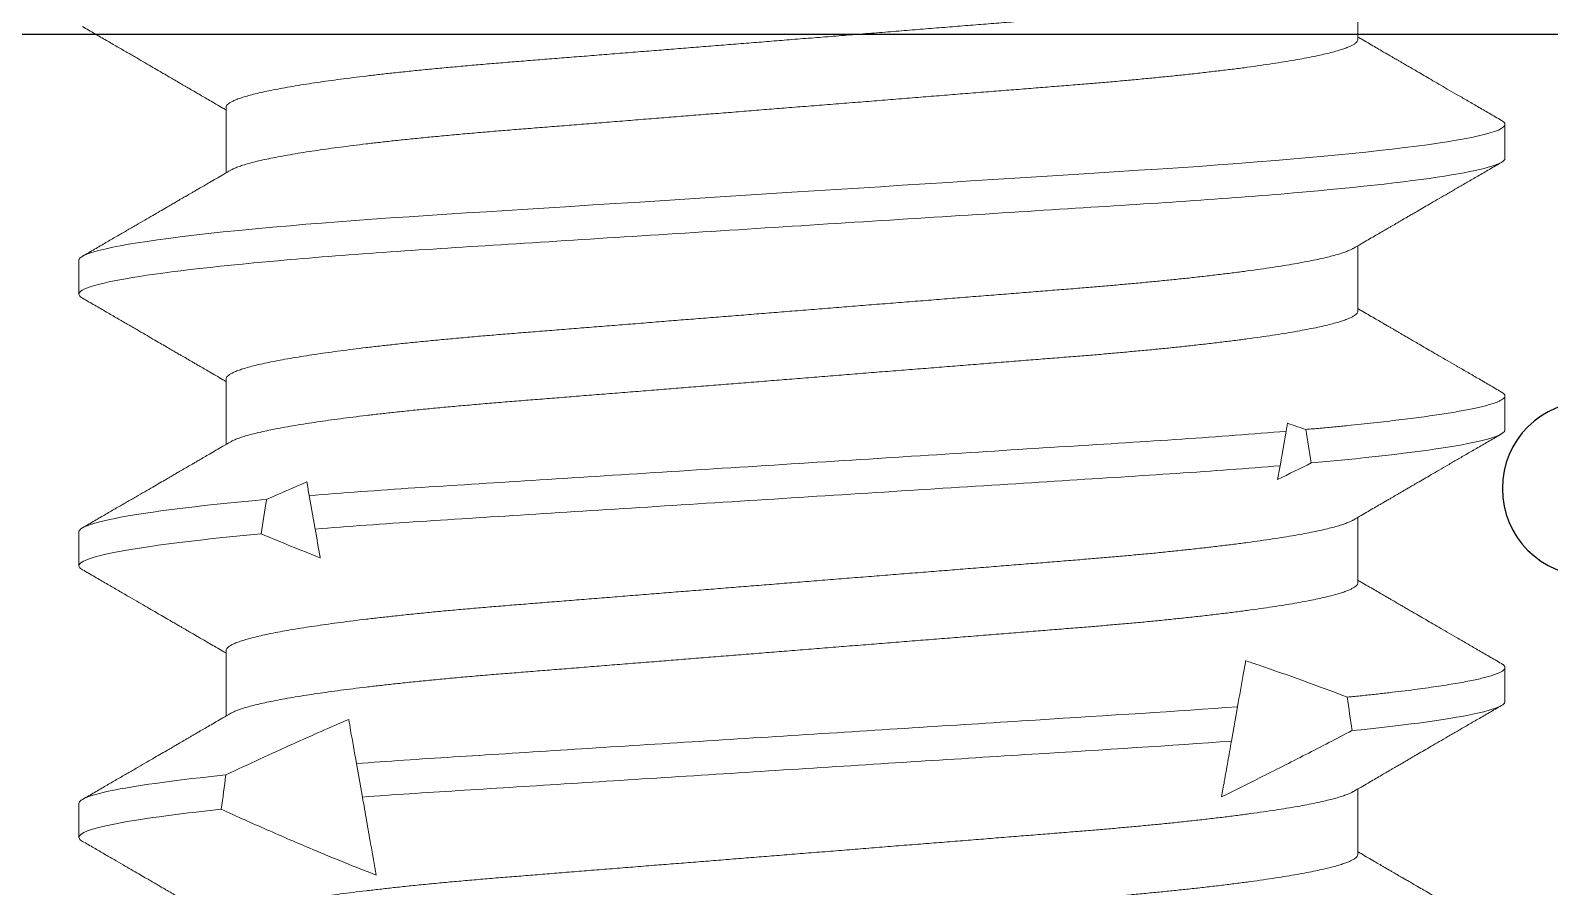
# Model space of a CAD drawing. Extents: x -7.4 to 79.9, y -10.6 to 40.1.
# Drawn here: x 19.3979 to 19.5717, y 7.6931 to 7.7911 of the extents above; entities that cross this region are included whole.
import ezdxf

# ---------------------------------------------------------------- set-up
doc = ezdxf.new("R2010")
doc.units = 0
doc.header["$LTSCALE"] = 0.25
doc.header["$MEASUREMENT"] = 0
doc.linetypes.add('SLD-Solid', pattern=[0])
doc.layers.get('0').update_dxf_attribs({"linetype": 'CONTINUOUS'})
doc.layers.add('FRAME', color=1, linetype='CONTINUOUS')
doc.layers.add('MISC', color=7, linetype='CONTINUOUS')

# ---------------------------------------------------------------- blocks, each defined once
blk = doc.blocks.new('05P02-T-BAR')
blk.add_lwpolyline([(-0.0865, 2.57), (-0.0865, 2.382, 0.414214), (-0.0765, 2.372), (-0.0035, 2.372, -0.414214), (0.0065, 2.362), (0.0065, 1.932), (-0.0355, 1.932), (-0.0355, 1.942, 1), (-0.0555, 1.942), (-0.0555, 1.878), (0.0065, 1.878), (0.0065, 1.423, -0.414214)], format="xyb")
blk = doc.blocks.new('A$C70CA78BD')
at = {"color": 7, "linetype": 'SLD-Solid', "lineweight": 15}
for p, q in [((0.18422, 0.23669), (0.18033, 0.23669)), ((0.21529, 0.23669), (0.21141, 0.23669)), ((0.24637, 0.23669), (0.24249, 0.23669)), ((0.17062, 0.21987), (0.16313, 0.21987)), ((0.2017, 0.21987), (0.19421, 0.21987)), ((0.23278, 0.21987), (0.22529, 0.21987)), ((0.26385, 0.21987), (0.25637, 0.21987)), ((0.21544, 0.21166), (0.21938, 0.21096)), ((0.24696, 0.2061), (0.2509, 0.2054)), ((0.2573, 0.10601), (0.25347, 0.10533)), ((0.22664, 0.1006), (0.22281, 0.09993)), ((0.17839, 0.09041), (0.18587, 0.09041)), ((0.20947, 0.09041), (0.21695, 0.09041)), ((0.24054, 0.09041), (0.24803, 0.09041)), ((0.19587, 0.07359), (0.19975, 0.07359)), ((0.22695, 0.07359), (0.23083, 0.07359)), ((0.25803, 0.07359), (0.26191, 0.07359))]:
    blk.add_line(p, q, dxfattribs=at)
at = {"color": 7, "linetype": 'SLD-Solid', "lineweight": 15, "flags": 128}
blk.add_lwpolyline([(0.17987, 0.23628), (0.17993, 0.23637), (0.18006, 0.23655), (0.1802, 0.23666), (0.18033, 0.23669), (0.18048, 0.23664), (0.18064, 0.2365), (0.1808, 0.23627), (0.18097, 0.23593), (0.18113, 0.2355), (0.18131, 0.23496), (0.18148, 0.23432), (0.18164, 0.23365), (0.18181, 0.23289), (0.18197, 0.23204), (0.18214, 0.23111), (0.18231, 0.23009), (0.18248, 0.229), (0.18265, 0.22782), (0.18282, 0.22656), (0.18299, 0.22522), (0.18316, 0.2238), (0.18333, 0.22231), (0.1835, 0.22076), (0.18366, 0.21922), (0.18382, 0.21763), (0.18397, 0.21599), (0.18413, 0.21429), (0.18428, 0.21254), (0.18446, 0.21046), (0.18463, 0.20833), (0.1848, 0.20614), (0.18497, 0.2039), (0.18513, 0.20162), (0.18529, 0.19931), (0.18544, 0.19696), (0.18558, 0.19478), (0.18572, 0.19255), (0.18587, 0.19026), (0.18602, 0.18793), (0.18617, 0.18554), (0.18632, 0.18311), (0.18648, 0.18064), (0.18664, 0.17813), (0.1868, 0.17558), (0.18697, 0.173), (0.18713, 0.17039), (0.1873, 0.16776), (0.18746, 0.16526), (0.18762, 0.16274), (0.18778, 0.16021), (0.18794, 0.15768), (0.1881, 0.15514), (0.18829, 0.15221), (0.18847, 0.14928), (0.18866, 0.14636), (0.18884, 0.14346), (0.18903, 0.14058), (0.18921, 0.13772), (0.18939, 0.13491), (0.18955, 0.13236), (0.18971, 0.12984), (0.18986, 0.12736), (0.19002, 0.12493), (0.19017, 0.12254), (0.19032, 0.1202), (0.19046, 0.11791), (0.19061, 0.11568), (0.19075, 0.11349), (0.19089, 0.11134), (0.19103, 0.10921), (0.19118, 0.10711), (0.19132, 0.10516), (0.19147, 0.10325), (0.19162, 0.10137), (0.19176, 0.09954), (0.19192, 0.09774), (0.19209, 0.09572), (0.19227, 0.09377), (0.19246, 0.09189), (0.19264, 0.09009), (0.19283, 0.08837), (0.19301, 0.08673), (0.1932, 0.08517), (0.19337, 0.08383), (0.19354, 0.08256), (0.19371, 0.08138), (0.19388, 0.08027), (0.19405, 0.07925), (0.19422, 0.07831), (0.19438, 0.07746), (0.19455, 0.07669), (0.19471, 0.07601), (0.19487, 0.07542), (0.19503, 0.07491), (0.19518, 0.07448), (0.19532, 0.07416), (0.19547, 0.07391), (0.1956, 0.07373), (0.19574, 0.07363), (0.19587, 0.07359), (0.19587, 0.07359)], dxfattribs=at)
at = {"color": 7, "linetype": 'SLD-Solid', "lineweight": 15}
for start_param, end_param in [(2.238181, 2.24877), (2.325633, 2.337056), (3.969838, 3.98135), (4.058862, 4.069548)]:
    blk.add_ellipse((0.53595, 0.15514), major_axis=(0.46249, 0), ratio=0.176327, start_param=start_param, end_param=end_param, dxfattribs=at)
for points, knots in [([(0.18422, 0.23669), (0.18478, 0.23669), (0.18543, 0.23471), (0.1868, 0.22644), (0.18751, 0.22017), (0.1885, 0.20873), (0.18881, 0.20459), (0.1894, 0.19597), (0.18968, 0.19149), (0.1906, 0.17696), (0.19129, 0.16607), (0.19268, 0.14422), (0.19337, 0.13332), (0.19429, 0.11879), (0.19457, 0.11431), (0.19516, 0.10569), (0.19547, 0.10155), (0.19646, 0.09012), (0.19717, 0.08384), (0.19854, 0.07558), (0.19919, 0.07359), (0.19975, 0.07359)], [0, 0, 0, 0, 0.125, 0.125, 0.25, 0.25, 0.3125, 0.3125, 0.375, 0.375, 0.5, 0.5, 0.625, 0.625, 0.6875, 0.6875, 0.75, 0.75, 0.875, 0.875, 1, 1, 1, 1]), ([(0.21095, 0.23628), (0.21097, 0.23631), (0.21103, 0.23643), (0.21114, 0.23656), (0.21128, 0.23667), (0.21141, 0.2367), (0.21156, 0.23666), (0.21171, 0.23653), (0.21186, 0.23631), (0.21202, 0.23599), (0.21219, 0.23558), (0.21235, 0.23508), (0.21252, 0.23449), (0.21268, 0.23384), (0.21284, 0.23313), (0.213, 0.23233), (0.21316, 0.23146), (0.21332, 0.2305), (0.21349, 0.22947), (0.21365, 0.22836), (0.21382, 0.22717), (0.21398, 0.22591), (0.21415, 0.22457), (0.21431, 0.22317), (0.21448, 0.22172), (0.21463, 0.22024), (0.21479, 0.21874), (0.21494, 0.21718), (0.21509, 0.21557), (0.21519, 0.21446), (0.21524, 0.2139)], [0, 0, 0, 0, 0.013702, 0.047836, 0.08173, 0.115373, 0.153149, 0.19124, 0.229628, 0.268295, 0.307222, 0.346389, 0.385776, 0.422056, 0.458485, 0.495047, 0.531722, 0.568494, 0.605343, 0.642252, 0.6792, 0.716169, 0.75314, 0.790094, 0.827012, 0.86177, 0.896463, 0.931076, 0.965593, 1, 1, 1, 1]), ([(0.21529, 0.23669), (0.21583, 0.23669), (0.21645, 0.23488), (0.21775, 0.22734), (0.21843, 0.2216), (0.21907, 0.21454)], [0, 0, 0, 0, 0.5, 0.5, 1, 1, 1, 1]), ([(0.24203, 0.23628), (0.24204, 0.23631), (0.24211, 0.23643), (0.24222, 0.23656), (0.24236, 0.23667), (0.24249, 0.2367), (0.24264, 0.23666), (0.2428, 0.23652), (0.24296, 0.23628), (0.24312, 0.23594), (0.24329, 0.23551), (0.24346, 0.23498), (0.24363, 0.23436), (0.2438, 0.23367), (0.24396, 0.23289), (0.24414, 0.23201), (0.24431, 0.23105), (0.24448, 0.22999), (0.24466, 0.22885), (0.24483, 0.22762), (0.24501, 0.22631), (0.24518, 0.22492), (0.24536, 0.22346), (0.24553, 0.22193), (0.2457, 0.22034), (0.24582, 0.21922), (0.24587, 0.21866)], [0, 0, 0, 0, 0.0152577, 0.0532649, 0.0910061, 0.1284678, 0.1719362, 0.2157777, 0.259971, 0.3044938, 0.3493228, 0.3944334, 0.4372014, 0.4801749, 0.523331, 0.5666462, 0.6100966, 0.6536576, 0.6973044, 0.7410119, 0.7847546, 0.8285071, 0.8714632, 0.9143801, 0.9572336, 1, 1, 1, 1]), ([(0.24637, 0.23669), (0.24685, 0.23669), (0.24739, 0.23529), (0.24853, 0.22938), (0.24913, 0.22488), (0.2497, 0.21919)], [0, 0, 0, 0, 0.5, 0.5, 1, 1, 1, 1]), ([(0.17987, 0.23628), (0.1796, 0.23582), (0.17907, 0.23491), (0.1783, 0.23358), (0.17758, 0.23234), (0.17691, 0.23119), (0.1763, 0.23013), (0.17573, 0.22915), (0.17521, 0.22826), (0.17474, 0.22745), (0.17433, 0.22675), (0.17398, 0.22614), (0.17369, 0.22564), (0.17344, 0.22521), (0.17324, 0.22486), (0.17309, 0.22461), (0.17298, 0.22442), (0.17287, 0.22423), (0.17273, 0.22399), (0.17256, 0.2237), (0.17235, 0.22334), (0.1721, 0.2229), (0.17179, 0.22237), (0.17141, 0.22173), (0.17099, 0.221), (0.17063, 0.22038), (0.1704, 0.21999), (0.17033, 0.21987)], [0, 0, 0, 0, 0.085677, 0.16623, 0.241661, 0.311974, 0.37717, 0.436223, 0.490345, 0.539537, 0.583792, 0.619297, 0.650051, 0.676053, 0.697305, 0.713818, 0.721702, 0.732974, 0.747631, 0.765675, 0.787105, 0.81192, 0.846164, 0.885281, 0.929268, 0.978124, 1, 1, 1, 1]), ([(0.19452, 0.21935), (0.19435, 0.21964), (0.19402, 0.2202), (0.19355, 0.221), (0.19313, 0.22173), (0.19276, 0.22237), (0.19245, 0.2229), (0.19219, 0.22334), (0.19199, 0.2237), (0.19181, 0.224), (0.19166, 0.22426), (0.19154, 0.22447), (0.19145, 0.22462), (0.19135, 0.22479), (0.19122, 0.22501), (0.19104, 0.22532), (0.19081, 0.22571), (0.19054, 0.22618), (0.1902, 0.22677), (0.18979, 0.22747), (0.18932, 0.22829), (0.18879, 0.2292), (0.18821, 0.23019), (0.18759, 0.23126), (0.18693, 0.23241), (0.18622, 0.23363), (0.18546, 0.23493), (0.18494, 0.23582), (0.18468, 0.23628)], [0, 0, 0, 0, 0.052065, 0.099413, 0.142043, 0.179952, 0.21314, 0.237188, 0.257957, 0.275443, 0.29181, 0.303636, 0.311347, 0.319105, 0.333528, 0.350681, 0.37466, 0.402508, 0.434226, 0.477939, 0.526613, 0.580239, 0.63882, 0.702358, 0.769588, 0.841603, 0.918406, 1, 1, 1, 1]), ([(0.21095, 0.23628), (0.21068, 0.23582), (0.21015, 0.23491), (0.20938, 0.23358), (0.20866, 0.23234), (0.20799, 0.23119), (0.20737, 0.23013), (0.20681, 0.22915), (0.20629, 0.22826), (0.20582, 0.22745), (0.20541, 0.22675), (0.20506, 0.22614), (0.20477, 0.22564), (0.20452, 0.22521), (0.20432, 0.22486), (0.20417, 0.22461), (0.20406, 0.22442), (0.20395, 0.22423), (0.20381, 0.22399), (0.20364, 0.2237), (0.20343, 0.22334), (0.20318, 0.2229), (0.20286, 0.22237), (0.20249, 0.22173), (0.20207, 0.221), (0.20171, 0.22038), (0.20148, 0.21999), (0.20141, 0.21987)], [0, 0, 0, 0, 0.085677, 0.16623, 0.241662, 0.311974, 0.37717, 0.436223, 0.490345, 0.539537, 0.583792, 0.619297, 0.650051, 0.676053, 0.697305, 0.713818, 0.721702, 0.732974, 0.747631, 0.765675, 0.787105, 0.811919, 0.846164, 0.885281, 0.929268, 0.978124, 1, 1, 1, 1]), ([(0.2256, 0.21935), (0.22542, 0.21964), (0.2251, 0.2202), (0.22463, 0.221), (0.22421, 0.22173), (0.22384, 0.22237), (0.22353, 0.2229), (0.22327, 0.22334), (0.22307, 0.2237), (0.22289, 0.224), (0.22274, 0.22426), (0.22262, 0.22447), (0.22253, 0.22462), (0.22243, 0.22479), (0.2223, 0.22501), (0.22212, 0.22532), (0.22189, 0.22571), (0.22162, 0.22618), (0.22128, 0.22677), (0.22087, 0.22747), (0.22039, 0.22829), (0.21987, 0.2292), (0.21929, 0.23019), (0.21867, 0.23126), (0.218, 0.23241), (0.2173, 0.23363), (0.21654, 0.23493), (0.21602, 0.23582), (0.21575, 0.23628)], [0, 0, 0, 0, 0.052065, 0.099413, 0.142042, 0.179952, 0.21314, 0.237189, 0.257957, 0.275443, 0.291809, 0.303637, 0.311347, 0.319105, 0.333528, 0.350681, 0.37466, 0.402508, 0.434227, 0.477939, 0.526613, 0.580239, 0.63882, 0.702358, 0.769588, 0.841603, 0.918406, 1, 1, 1, 1]), ([(0.24203, 0.23628), (0.24175, 0.23582), (0.24123, 0.23491), (0.24046, 0.23358), (0.23974, 0.23234), (0.23907, 0.23119), (0.23845, 0.23013), (0.23788, 0.22915), (0.23737, 0.22826), (0.2369, 0.22745), (0.23649, 0.22675), (0.23614, 0.22614), (0.23584, 0.22564), (0.2356, 0.22521), (0.23539, 0.22486), (0.23525, 0.22461), (0.23514, 0.22442), (0.23503, 0.22423), (0.23489, 0.22399), (0.23472, 0.2237), (0.23451, 0.22334), (0.23426, 0.2229), (0.23394, 0.22237), (0.23357, 0.22173), (0.23315, 0.221), (0.23278, 0.22038), (0.23256, 0.21999), (0.23249, 0.21987)], [0, 0, 0, 0, 0.085677, 0.16623, 0.241661, 0.311974, 0.377169, 0.436223, 0.490345, 0.539537, 0.583792, 0.619297, 0.650051, 0.676053, 0.697305, 0.713818, 0.721702, 0.732974, 0.747632, 0.765676, 0.787105, 0.81192, 0.846164, 0.885281, 0.929268, 0.978124, 1, 1, 1, 1]), ([(0.25667, 0.21935), (0.2565, 0.21964), (0.25618, 0.2202), (0.25571, 0.221), (0.25529, 0.22173), (0.25492, 0.22237), (0.2546, 0.2229), (0.25435, 0.22334), (0.25414, 0.2237), (0.25396, 0.224), (0.25381, 0.22426), (0.2537, 0.22447), (0.25361, 0.22462), (0.25351, 0.22479), (0.25338, 0.22501), (0.2532, 0.22532), (0.25297, 0.22571), (0.2527, 0.22618), (0.25236, 0.22677), (0.25195, 0.22747), (0.25147, 0.22829), (0.25094, 0.2292), (0.25037, 0.23019), (0.24975, 0.23126), (0.24908, 0.23241), (0.24837, 0.23363), (0.24762, 0.23493), (0.2471, 0.23582), (0.24683, 0.23628)], [0, 0, 0, 0, 0.052064, 0.099413, 0.142042, 0.179952, 0.21314, 0.237188, 0.257957, 0.275443, 0.291809, 0.303636, 0.311347, 0.319105, 0.333528, 0.350681, 0.37466, 0.402508, 0.434226, 0.477939, 0.526613, 0.580239, 0.63882, 0.702358, 0.769587, 0.841603, 0.918406, 1, 1, 1, 1]), ([(0.2731, 0.23628), (0.27283, 0.23582), (0.2723, 0.23491), (0.27154, 0.23358), (0.27082, 0.23234), (0.27015, 0.23119), (0.26953, 0.23013), (0.26896, 0.22915), (0.26845, 0.22826), (0.26798, 0.22745), (0.26757, 0.22675), (0.26722, 0.22614), (0.26692, 0.22564), (0.26667, 0.22521), (0.26647, 0.22486), (0.26633, 0.22461), (0.26621, 0.22442), (0.26611, 0.22423), (0.26597, 0.22399), (0.26579, 0.2237), (0.26559, 0.22334), (0.26533, 0.2229), (0.26502, 0.22237), (0.26465, 0.22173), (0.26423, 0.221), (0.26386, 0.22038), (0.26364, 0.21999), (0.26357, 0.21987)], [0, 0, 0, 0, 0.085677, 0.166231, 0.241662, 0.311974, 0.37717, 0.436223, 0.490345, 0.539537, 0.583792, 0.619297, 0.650051, 0.676054, 0.697305, 0.713818, 0.721702, 0.732974, 0.747632, 0.765675, 0.787105, 0.811919, 0.846164, 0.885281, 0.929268, 0.978124, 1, 1, 1, 1]), ([(0.16344, 0.21934), (0.16345, 0.21932), (0.16352, 0.2192), (0.16365, 0.21893), (0.16382, 0.21851), (0.164, 0.21798), (0.16419, 0.21735), (0.16439, 0.2166), (0.16459, 0.21576), (0.16479, 0.21481), (0.165, 0.21378), (0.1652, 0.21264), (0.16541, 0.21142), (0.16561, 0.21011), (0.16582, 0.20871), (0.16602, 0.20724), (0.16622, 0.20571), (0.16642, 0.20411), (0.16661, 0.20244), (0.1668, 0.20076), (0.16698, 0.19906), (0.16715, 0.19737), (0.16732, 0.19563), (0.16749, 0.19385), (0.16765, 0.19205), (0.16781, 0.19021), (0.16797, 0.18828), (0.16813, 0.18625), (0.1683, 0.18411), (0.16848, 0.18191), (0.16866, 0.17965), (0.16884, 0.17734), (0.16903, 0.17498), (0.16922, 0.17258), (0.16942, 0.17014), (0.16962, 0.16766), (0.16982, 0.16517), (0.17002, 0.16267), (0.17022, 0.16017), (0.17042, 0.15766), (0.17061, 0.1552), (0.17081, 0.15281), (0.17099, 0.15049), (0.17118, 0.14817), (0.17136, 0.14587), (0.17154, 0.14358), (0.17173, 0.14132), (0.17191, 0.13901), (0.1721, 0.13665), (0.17229, 0.13427), (0.17248, 0.13193), (0.17266, 0.12964), (0.17284, 0.12741), (0.17301, 0.12523), (0.17318, 0.12311), (0.17335, 0.12104), (0.17352, 0.11901), (0.1737, 0.11702), (0.17388, 0.11508), (0.17406, 0.11319), (0.17425, 0.11135), (0.17443, 0.10961), (0.17461, 0.10797), (0.17479, 0.10642), (0.17498, 0.10493), (0.17516, 0.1035), (0.17534, 0.10213), (0.17553, 0.10083), (0.17572, 0.09955), (0.17592, 0.09832), (0.17613, 0.09714), (0.17633, 0.09604), (0.17653, 0.09505), (0.17673, 0.09415), (0.17693, 0.09334), (0.17713, 0.09264), (0.17732, 0.09203), (0.17751, 0.09152), (0.1777, 0.09111), (0.17788, 0.09079), (0.17805, 0.09058), (0.17822, 0.09044), (0.17833, 0.09042), (0.17839, 0.09041)], [0, 0, 0, 0, 0.003155, 0.014696, 0.02631, 0.03799, 0.050906, 0.063885, 0.076917, 0.089991, 0.103098, 0.116228, 0.12937, 0.142513, 0.155648, 0.168764, 0.181617, 0.194432, 0.207199, 0.21991, 0.231617, 0.243261, 0.254835, 0.266333, 0.277749, 0.289076, 0.300309, 0.312595, 0.32498, 0.337476, 0.350076, 0.362772, 0.375556, 0.388418, 0.40135, 0.414342, 0.427385, 0.440234, 0.453112, 0.466011, 0.478919, 0.490867, 0.502808, 0.514733, 0.526635, 0.538505, 0.550337, 0.562123, 0.575026, 0.587855, 0.600601, 0.613257, 0.625813, 0.638261, 0.650595, 0.662894, 0.675305, 0.687827, 0.700224, 0.712712, 0.725283, 0.737928, 0.749691, 0.761504, 0.773358, 0.785247, 0.797163, 0.809098, 0.821044, 0.834188, 0.847325, 0.860447, 0.873541, 0.886598, 0.899608, 0.91256, 0.925447, 0.938257, 0.950983, 0.963391, 0.975701, 0.987906, 1, 1, 1, 1]), ([(0.17062, 0.21987), (0.17067, 0.21986), (0.17077, 0.21985), (0.17093, 0.21973), (0.17109, 0.21954), (0.17125, 0.21928), (0.17142, 0.21893), (0.17159, 0.21851), (0.17177, 0.21798), (0.17196, 0.21735), (0.17216, 0.2166), (0.17236, 0.21576), (0.17256, 0.21481), (0.17277, 0.21378), (0.17297, 0.21264), (0.17317, 0.21142), (0.17338, 0.21011), (0.17358, 0.20871), (0.17379, 0.20724), (0.17399, 0.20571), (0.17418, 0.20411), (0.17438, 0.20244), (0.17457, 0.20076), (0.17475, 0.19906), (0.17492, 0.19737), (0.17509, 0.19563), (0.17526, 0.19385), (0.17542, 0.19205), (0.17558, 0.19021), (0.17574, 0.18828), (0.1759, 0.18625), (0.17607, 0.18411), (0.17625, 0.18191), (0.17643, 0.17965), (0.17661, 0.17734), (0.1768, 0.17498), (0.17699, 0.17258), (0.17719, 0.17014), (0.17739, 0.16766), (0.17759, 0.16517), (0.17779, 0.16267), (0.17799, 0.16017), (0.17819, 0.15766), (0.17838, 0.1552), (0.17857, 0.15281), (0.17876, 0.15049), (0.17895, 0.14817), (0.17913, 0.14587), (0.17931, 0.14358), (0.17949, 0.14132), (0.17968, 0.13901), (0.17987, 0.13665), (0.18006, 0.13427), (0.18025, 0.13193), (0.18043, 0.12964), (0.18061, 0.12741), (0.18078, 0.12523), (0.18095, 0.12311), (0.18112, 0.12104), (0.18129, 0.11901), (0.18147, 0.11702), (0.18165, 0.11508), (0.18183, 0.11319), (0.18202, 0.11135), (0.1822, 0.10961), (0.18238, 0.10797), (0.18256, 0.10642), (0.18275, 0.10493), (0.18293, 0.1035), (0.18311, 0.10213), (0.1833, 0.10083), (0.18349, 0.09955), (0.18369, 0.09832), (0.1839, 0.09714), (0.1841, 0.09604), (0.1843, 0.09505), (0.1845, 0.09415), (0.1847, 0.09334), (0.1849, 0.09264), (0.18509, 0.09203), (0.18528, 0.09152), (0.18544, 0.09116), (0.18554, 0.091), (0.18557, 0.09095)], [0, 0, 0, 0, 0.01119, 0.022477, 0.033854, 0.045316, 0.056858, 0.068472, 0.080152, 0.093068, 0.106047, 0.119078, 0.132153, 0.14526, 0.15839, 0.171532, 0.184675, 0.19781, 0.210926, 0.223779, 0.236594, 0.249361, 0.262072, 0.273779, 0.285423, 0.296997, 0.308495, 0.319911, 0.331238, 0.342471, 0.354757, 0.367142, 0.379638, 0.392238, 0.404934, 0.417718, 0.43058, 0.443512, 0.456504, 0.469547, 0.482396, 0.495274, 0.508173, 0.521081, 0.533029, 0.54497, 0.556895, 0.568796, 0.580667, 0.592499, 0.604285, 0.617188, 0.630017, 0.642763, 0.655419, 0.667975, 0.680423, 0.692757, 0.705056, 0.717467, 0.729989, 0.742386, 0.754874, 0.767445, 0.78009, 0.791853, 0.803666, 0.81552, 0.827409, 0.839325, 0.85126, 0.863205, 0.87635, 0.889487, 0.902609, 0.915703, 0.92876, 0.94177, 0.954722, 0.967608, 0.980419, 0.993145, 1, 1, 1, 1]), ([(0.19452, 0.21934), (0.19453, 0.21932), (0.1946, 0.2192), (0.19473, 0.21893), (0.1949, 0.21851), (0.19508, 0.21798), (0.19527, 0.21735), (0.19547, 0.2166), (0.19567, 0.21576), (0.19587, 0.21481), (0.19607, 0.21378), (0.19628, 0.21264), (0.19648, 0.21142), (0.19669, 0.21011), (0.19689, 0.20871), (0.1971, 0.20724), (0.1973, 0.20571), (0.19749, 0.20411), (0.19769, 0.20244), (0.19788, 0.20076), (0.19806, 0.19906), (0.19823, 0.19737), (0.1984, 0.19563), (0.19856, 0.19385), (0.19873, 0.19205), (0.19889, 0.19021), (0.19905, 0.18828), (0.19921, 0.18625), (0.19938, 0.18411), (0.19955, 0.18191), (0.19974, 0.17965), (0.19992, 0.17734), (0.20011, 0.17498), (0.2003, 0.17258), (0.2005, 0.17014), (0.2007, 0.16766), (0.20089, 0.16517), (0.20109, 0.16267), (0.20129, 0.16017), (0.2015, 0.15766), (0.20169, 0.1552), (0.20188, 0.15281), (0.20207, 0.15049), (0.20226, 0.14817), (0.20244, 0.14587), (0.20262, 0.14358), (0.2028, 0.14132), (0.20299, 0.13901), (0.20318, 0.13665), (0.20337, 0.13427), (0.20355, 0.13193), (0.20374, 0.12964), (0.20392, 0.12741), (0.20409, 0.12523), (0.20426, 0.12311), (0.20443, 0.12104), (0.2046, 0.11901), (0.20478, 0.11702), (0.20496, 0.11508), (0.20514, 0.11319), (0.20532, 0.11135), (0.20551, 0.10961), (0.20569, 0.10797), (0.20587, 0.10642), (0.20605, 0.10493), (0.20624, 0.1035), (0.20642, 0.10213), (0.20661, 0.10083), (0.2068, 0.09955), (0.207, 0.09832), (0.2072, 0.09714), (0.20741, 0.09604), (0.20761, 0.09505), (0.20781, 0.09415), (0.20801, 0.09334), (0.20821, 0.09264), (0.2084, 0.09203), (0.20859, 0.09152), (0.20878, 0.09111), (0.20896, 0.09079), (0.20913, 0.09058), (0.2093, 0.09044), (0.20941, 0.09042), (0.20947, 0.09041)], [0, 0, 0, 0, 0.003155, 0.014696, 0.02631, 0.03799, 0.050906, 0.063885, 0.076917, 0.089991, 0.103098, 0.116228, 0.12937, 0.142513, 0.155648, 0.168764, 0.181617, 0.194432, 0.207199, 0.21991, 0.231617, 0.243261, 0.254835, 0.266333, 0.277749, 0.289076, 0.300309, 0.312595, 0.32498, 0.337476, 0.350076, 0.362772, 0.375556, 0.388418, 0.40135, 0.414342, 0.427385, 0.440234, 0.453112, 0.466011, 0.478919, 0.490867, 0.502808, 0.514733, 0.526635, 0.538505, 0.550337, 0.562123, 0.575026, 0.587855, 0.600601, 0.613257, 0.625813, 0.638261, 0.650595, 0.662894, 0.675305, 0.687827, 0.700224, 0.712712, 0.725283, 0.737928, 0.749691, 0.761504, 0.773358, 0.785247, 0.797163, 0.809098, 0.821044, 0.834188, 0.847325, 0.860447, 0.873541, 0.886598, 0.899608, 0.91256, 0.925447, 0.938257, 0.950983, 0.963391, 0.975701, 0.987906, 1, 1, 1, 1]), ([(0.2017, 0.21987), (0.20175, 0.21986), (0.20185, 0.21985), (0.20201, 0.21973), (0.20217, 0.21954), (0.20233, 0.21928), (0.2025, 0.21893), (0.20267, 0.21851), (0.20285, 0.21798), (0.20304, 0.21735), (0.20324, 0.2166), (0.20344, 0.21576), (0.20364, 0.21481), (0.20384, 0.21378), (0.20405, 0.21264), (0.20425, 0.21142), (0.20446, 0.21011), (0.20466, 0.20871), (0.20487, 0.20724), (0.20507, 0.20571), (0.20526, 0.20411), (0.20546, 0.20244), (0.20565, 0.20076), (0.20583, 0.19906), (0.206, 0.19737), (0.20617, 0.19563), (0.20633, 0.19385), (0.2065, 0.19205), (0.20666, 0.19021), (0.20682, 0.18828), (0.20698, 0.18625), (0.20715, 0.18411), (0.20732, 0.18191), (0.20751, 0.17965), (0.20769, 0.17734), (0.20788, 0.17498), (0.20807, 0.17258), (0.20827, 0.17014), (0.20846, 0.16766), (0.20866, 0.16517), (0.20886, 0.16267), (0.20906, 0.16017), (0.20927, 0.15766), (0.20946, 0.1552), (0.20965, 0.15281), (0.20984, 0.15049), (0.21002, 0.14817), (0.21021, 0.14587), (0.21039, 0.14358), (0.21057, 0.14132), (0.21076, 0.13901), (0.21095, 0.13665), (0.21114, 0.13427), (0.21132, 0.13193), (0.21151, 0.12964), (0.21169, 0.12741), (0.21186, 0.12523), (0.21203, 0.12311), (0.2122, 0.12104), (0.21237, 0.11901), (0.21255, 0.11702), (0.21272, 0.11508), (0.21291, 0.11319), (0.21309, 0.11135), (0.21328, 0.10961), (0.21346, 0.10797), (0.21364, 0.10642), (0.21382, 0.10493), (0.21401, 0.1035), (0.21419, 0.10213), (0.21438, 0.10083), (0.21457, 0.09955), (0.21477, 0.09832), (0.21497, 0.09714), (0.21518, 0.09604), (0.21538, 0.09505), (0.21558, 0.09415), (0.21578, 0.09334), (0.21598, 0.09264), (0.21617, 0.09203), (0.21636, 0.09152), (0.21652, 0.09116), (0.21661, 0.091), (0.21665, 0.09095)], [0, 0, 0, 0, 0.01119, 0.022477, 0.033854, 0.045316, 0.056858, 0.068472, 0.080152, 0.093068, 0.106047, 0.119078, 0.132153, 0.14526, 0.15839, 0.171532, 0.184675, 0.19781, 0.210926, 0.223779, 0.236594, 0.249361, 0.262072, 0.273779, 0.285423, 0.296997, 0.308495, 0.319911, 0.331238, 0.342471, 0.354757, 0.367142, 0.379638, 0.392238, 0.404934, 0.417718, 0.43058, 0.443512, 0.456504, 0.469547, 0.482396, 0.495274, 0.508173, 0.521081, 0.533029, 0.54497, 0.556895, 0.568796, 0.580667, 0.592499, 0.604285, 0.617188, 0.630017, 0.642763, 0.655419, 0.667975, 0.680423, 0.692757, 0.705056, 0.717467, 0.729989, 0.742386, 0.754874, 0.767445, 0.78009, 0.791853, 0.803666, 0.81552, 0.827409, 0.839325, 0.85126, 0.863205, 0.87635, 0.889487, 0.902609, 0.915703, 0.92876, 0.94177, 0.954722, 0.967608, 0.980419, 0.993145, 1, 1, 1, 1]), ([(0.2256, 0.21934), (0.22561, 0.21932), (0.22568, 0.2192), (0.22581, 0.21893), (0.22598, 0.21851), (0.22616, 0.21798), (0.22635, 0.21735), (0.22655, 0.2166), (0.22675, 0.21576), (0.22695, 0.21481), (0.22715, 0.21378), (0.22736, 0.21264), (0.22756, 0.21142), (0.22777, 0.21011), (0.22797, 0.20871), (0.22817, 0.20724), (0.22837, 0.20571), (0.22857, 0.20411), (0.22877, 0.20244), (0.22895, 0.20076), (0.22913, 0.19906), (0.22931, 0.19737), (0.22948, 0.19563), (0.22964, 0.19385), (0.22981, 0.19205), (0.22996, 0.19021), (0.23012, 0.18828), (0.23029, 0.18625), (0.23046, 0.18411), (0.23063, 0.18191), (0.23081, 0.17965), (0.231, 0.17734), (0.23119, 0.17498), (0.23138, 0.17258), (0.23158, 0.17014), (0.23177, 0.16766), (0.23197, 0.16517), (0.23217, 0.16267), (0.23237, 0.16017), (0.23257, 0.15766), (0.23277, 0.1552), (0.23296, 0.15281), (0.23315, 0.15049), (0.23333, 0.14817), (0.23352, 0.14587), (0.2337, 0.14358), (0.23388, 0.14132), (0.23407, 0.13901), (0.23425, 0.13665), (0.23445, 0.13427), (0.23463, 0.13193), (0.23482, 0.12964), (0.23499, 0.12741), (0.23517, 0.12523), (0.23534, 0.12311), (0.23551, 0.12104), (0.23568, 0.11901), (0.23585, 0.11702), (0.23603, 0.11508), (0.23622, 0.11319), (0.2364, 0.11135), (0.23659, 0.10961), (0.23677, 0.10797), (0.23695, 0.10642), (0.23713, 0.10493), (0.23732, 0.1035), (0.2375, 0.10213), (0.23769, 0.10083), (0.23788, 0.09955), (0.23808, 0.09832), (0.23828, 0.09714), (0.23849, 0.09604), (0.23869, 0.09505), (0.23889, 0.09415), (0.23909, 0.09334), (0.23929, 0.09264), (0.23948, 0.09203), (0.23967, 0.09152), (0.23985, 0.09111), (0.24003, 0.09079), (0.24021, 0.09058), (0.24038, 0.09044), (0.24049, 0.09042), (0.24054, 0.09041)], [0, 0, 0, 0, 0.0031545, 0.0146958, 0.0263098, 0.03799, 0.0509063, 0.0638851, 0.0769166, 0.089991, 0.1030982, 0.1162279, 0.1293697, 0.1425133, 0.1556481, 0.1687638, 0.1816168, 0.1944318, 0.2071993, 0.2199101, 0.2316173, 0.2432613, 0.2548354, 0.2663332, 0.2777487, 0.2890758, 0.3003091, 0.3125951, 0.3249799, 0.3374761, 0.3500763, 0.3627723, 0.3755558, 0.3884181, 0.40135, 0.4143421, 0.4273847, 0.4402338, 0.4531125, 0.4660108, 0.478919, 0.4908675, 0.5028081, 0.514733, 0.5266346, 0.5385051, 0.550337, 0.562123, 0.5750258, 0.5878549, 0.6006014, 0.6132568, 0.6258126, 0.6382613, 0.6505954, 0.6628936, 0.6753054, 0.6878268, 0.700224, 0.7127121, 0.7252829, 0.737928, 0.7496914, 0.761504, 0.7733585, 0.7852473, 0.7971629, 0.8090976, 0.8210435, 0.8341876, 0.8473254, 0.8604466, 0.8735408, 0.8865977, 0.8996075, 0.9125603, 0.9254465, 0.9382569, 0.9509827, 0.9633906, 0.9757009, 0.9879063, 1, 1, 1, 1]), ([(0.23278, 0.21987), (0.23283, 0.21986), (0.23293, 0.21985), (0.23308, 0.21973), (0.23325, 0.21954), (0.23341, 0.21928), (0.23358, 0.21893), (0.23375, 0.21851), (0.23393, 0.21798), (0.23412, 0.21735), (0.23432, 0.2166), (0.23452, 0.21576), (0.23472, 0.21481), (0.23492, 0.21378), (0.23513, 0.21264), (0.23533, 0.21142), (0.23554, 0.21011), (0.23574, 0.20871), (0.23594, 0.20724), (0.23614, 0.20571), (0.23634, 0.20411), (0.23654, 0.20244), (0.23672, 0.20076), (0.2369, 0.19906), (0.23708, 0.19737), (0.23725, 0.19563), (0.23741, 0.19385), (0.23757, 0.19205), (0.23773, 0.19021), (0.23789, 0.18828), (0.23805, 0.18625), (0.23823, 0.18411), (0.2384, 0.18191), (0.23858, 0.17965), (0.23877, 0.17734), (0.23896, 0.17498), (0.23915, 0.17258), (0.23934, 0.17014), (0.23954, 0.16766), (0.23974, 0.16517), (0.23994, 0.16267), (0.24014, 0.16017), (0.24034, 0.15766), (0.24054, 0.1552), (0.24073, 0.15281), (0.24092, 0.15049), (0.2411, 0.14817), (0.24129, 0.14587), (0.24147, 0.14358), (0.24165, 0.14132), (0.24184, 0.13901), (0.24202, 0.13665), (0.24221, 0.13427), (0.2424, 0.13193), (0.24259, 0.12964), (0.24276, 0.12741), (0.24294, 0.12523), (0.24311, 0.12311), (0.24327, 0.12104), (0.24345, 0.11901), (0.24362, 0.11702), (0.2438, 0.11508), (0.24399, 0.11319), (0.24417, 0.11135), (0.24436, 0.10961), (0.24454, 0.10797), (0.24472, 0.10642), (0.2449, 0.10493), (0.24509, 0.1035), (0.24527, 0.10213), (0.24546, 0.10083), (0.24565, 0.09955), (0.24585, 0.09832), (0.24605, 0.09714), (0.24626, 0.09604), (0.24646, 0.09505), (0.24666, 0.09415), (0.24686, 0.09334), (0.24706, 0.09264), (0.24725, 0.09203), (0.24744, 0.09152), (0.2476, 0.09116), (0.24769, 0.091), (0.24772, 0.09095)], [0, 0, 0, 0, 0.01119, 0.022477, 0.033854, 0.045316, 0.056858, 0.068472, 0.080152, 0.093068, 0.106047, 0.119078, 0.132153, 0.14526, 0.15839, 0.171532, 0.184675, 0.19781, 0.210926, 0.223779, 0.236594, 0.249361, 0.262072, 0.273779, 0.285423, 0.296997, 0.308495, 0.319911, 0.331238, 0.342471, 0.354757, 0.367142, 0.379638, 0.392238, 0.404934, 0.417718, 0.43058, 0.443512, 0.456504, 0.469547, 0.482396, 0.495274, 0.508173, 0.521081, 0.533029, 0.54497, 0.556895, 0.568796, 0.580667, 0.592499, 0.604285, 0.617188, 0.630017, 0.642763, 0.655419, 0.667975, 0.680423, 0.692757, 0.705056, 0.717467, 0.729989, 0.742386, 0.754874, 0.767445, 0.78009, 0.791853, 0.803666, 0.81552, 0.827409, 0.839325, 0.85126, 0.863205, 0.87635, 0.889487, 0.902609, 0.915703, 0.92876, 0.94177, 0.954722, 0.967608, 0.980419, 0.993145, 1, 1, 1, 1]), ([(0.25726, 0.20428), (0.25656, 0.20572), (0.25584, 0.20716), (0.25512, 0.2086), (0.25424, 0.21037), (0.25334, 0.21214), (0.25243, 0.21391), (0.25153, 0.21567), (0.25062, 0.21743), (0.2497, 0.21919)], [0.0001815602, 0.0001815602, 0.0001815602, 0.0001815602, 0.0003048674, 0.0003048674, 0.0003048674, 0.0004573608, 0.0004573608, 0.0004573608, 0.0006098641, 0.0006098641, 0.0006098641, 0.0006098641]), ([(0.25667, 0.21934), (0.25669, 0.21932), (0.25676, 0.2192), (0.25689, 0.21893), (0.25706, 0.21851), (0.25724, 0.21798), (0.25743, 0.21735), (0.25762, 0.2166), (0.25782, 0.21576), (0.25803, 0.21481), (0.25823, 0.21378), (0.25843, 0.21264), (0.25864, 0.21142), (0.25884, 0.21011), (0.25905, 0.20871), (0.25925, 0.20724), (0.25945, 0.20571), (0.25965, 0.20411), (0.25984, 0.20244), (0.26003, 0.20076), (0.26021, 0.19906), (0.26039, 0.19737), (0.26055, 0.19563), (0.26072, 0.19385), (0.26088, 0.19205), (0.26104, 0.19021), (0.2612, 0.18828), (0.26136, 0.18625), (0.26154, 0.18411), (0.26171, 0.18191), (0.26189, 0.17965), (0.26208, 0.17734), (0.26227, 0.17498), (0.26246, 0.17258), (0.26265, 0.17014), (0.26285, 0.16766), (0.26305, 0.16517), (0.26325, 0.16267), (0.26345, 0.16017), (0.26365, 0.15766), (0.26385, 0.1552), (0.26404, 0.15281), (0.26423, 0.15049), (0.26441, 0.14817), (0.2646, 0.14587), (0.26478, 0.14358), (0.26496, 0.14132), (0.26514, 0.13901), (0.26533, 0.13665), (0.26552, 0.13427), (0.26571, 0.13193), (0.26589, 0.12964), (0.26607, 0.12741), (0.26625, 0.12523), (0.26642, 0.12311), (0.26658, 0.12104), (0.26676, 0.11901), (0.26693, 0.11702), (0.26711, 0.11508), (0.26729, 0.11319), (0.26748, 0.11135), (0.26766, 0.10961), (0.26785, 0.10797), (0.26803, 0.10642), (0.26821, 0.10493), (0.26839, 0.1035), (0.26858, 0.10213), (0.26876, 0.10083), (0.26896, 0.09955), (0.26916, 0.09832), (0.26936, 0.09714), (0.26956, 0.09604), (0.26977, 0.09505), (0.26997, 0.09415), (0.27017, 0.09334), (0.27036, 0.09264), (0.27056, 0.09203), (0.27075, 0.09152), (0.27093, 0.09111), (0.27111, 0.09079), (0.27129, 0.09058), (0.27146, 0.09044), (0.27157, 0.09042), (0.27162, 0.09041)], [0, 0, 0, 0, 0.0031545, 0.0146958, 0.0263098, 0.03799, 0.0509063, 0.0638851, 0.0769166, 0.089991, 0.1030982, 0.1162279, 0.1293697, 0.1425133, 0.1556481, 0.1687638, 0.1816168, 0.1944318, 0.2071993, 0.2199101, 0.2316173, 0.2432613, 0.2548354, 0.2663332, 0.2777487, 0.2890758, 0.3003091, 0.3125951, 0.3249799, 0.3374761, 0.3500763, 0.3627723, 0.3755558, 0.3884181, 0.40135, 0.4143421, 0.4273847, 0.4402338, 0.4531125, 0.4660108, 0.478919, 0.4908675, 0.5028081, 0.514733, 0.5266346, 0.5385051, 0.550337, 0.562123, 0.5750258, 0.5878549, 0.6006014, 0.6132568, 0.6258126, 0.6382613, 0.6505954, 0.6628936, 0.6753054, 0.6878268, 0.700224, 0.7127121, 0.7252829, 0.737928, 0.7496914, 0.761504, 0.7733585, 0.7852473, 0.7971629, 0.8090976, 0.8210435, 0.8341876, 0.8473254, 0.8604466, 0.8735408, 0.8865977, 0.8996075, 0.9125603, 0.9254465, 0.9382569, 0.9509827, 0.9633906, 0.9757009, 0.9879063, 1, 1, 1, 1]), ([(0.26385, 0.21987), (0.2639, 0.21986), (0.26401, 0.21985), (0.26416, 0.21973), (0.26432, 0.21954), (0.26449, 0.21928), (0.26466, 0.21893), (0.26483, 0.21851), (0.26501, 0.21798), (0.2652, 0.21735), (0.26539, 0.2166), (0.26559, 0.21576), (0.2658, 0.21481), (0.266, 0.21378), (0.2662, 0.21264), (0.26641, 0.21142), (0.26661, 0.21011), (0.26682, 0.20871), (0.26702, 0.20724), (0.26722, 0.20571), (0.26742, 0.20411), (0.26761, 0.20244), (0.2678, 0.20076), (0.26798, 0.19906), (0.26815, 0.19737), (0.26832, 0.19563), (0.26849, 0.19385), (0.26865, 0.19205), (0.26881, 0.19021), (0.26897, 0.18828), (0.26913, 0.18625), (0.2693, 0.18411), (0.26948, 0.18191), (0.26966, 0.17965), (0.26985, 0.17734), (0.27004, 0.17498), (0.27023, 0.17258), (0.27042, 0.17014), (0.27062, 0.16766), (0.27082, 0.16517), (0.27102, 0.16267), (0.27122, 0.16017), (0.27142, 0.15766), (0.27162, 0.1552), (0.27181, 0.15281), (0.272, 0.15049), (0.27218, 0.14817), (0.27237, 0.14587), (0.27255, 0.14358), (0.27273, 0.14132), (0.27291, 0.13901), (0.2731, 0.13665), (0.27329, 0.13427), (0.27348, 0.13193), (0.27366, 0.12964), (0.27384, 0.12741), (0.27402, 0.12523), (0.27419, 0.12311), (0.27435, 0.12104), (0.27453, 0.11901), (0.2747, 0.11702), (0.27488, 0.11508), (0.27506, 0.11319), (0.27525, 0.11135), (0.27543, 0.10961), (0.27562, 0.10797), (0.2758, 0.10642), (0.27598, 0.10493), (0.27616, 0.1035), (0.27635, 0.10213), (0.27653, 0.10083), (0.27673, 0.09955), (0.27693, 0.09832), (0.27713, 0.09714), (0.27733, 0.09604), (0.27754, 0.09505), (0.27774, 0.09415), (0.27794, 0.09334), (0.27813, 0.09264), (0.27833, 0.09203), (0.27852, 0.09152), (0.27868, 0.09116), (0.27877, 0.091), (0.2788, 0.09095)], [0, 0, 0, 0, 0.01119, 0.022477, 0.033854, 0.045316, 0.056858, 0.068472, 0.080152, 0.093068, 0.106047, 0.119078, 0.132153, 0.14526, 0.15839, 0.171532, 0.184675, 0.19781, 0.210926, 0.223779, 0.236594, 0.249361, 0.262072, 0.273779, 0.285423, 0.296997, 0.308495, 0.319911, 0.331238, 0.342471, 0.354757, 0.367142, 0.379638, 0.392238, 0.404934, 0.417718, 0.43058, 0.443512, 0.456504, 0.469547, 0.482396, 0.495274, 0.508173, 0.521081, 0.533029, 0.54497, 0.556895, 0.568796, 0.580667, 0.592499, 0.604285, 0.617188, 0.630017, 0.642763, 0.655419, 0.667975, 0.680423, 0.692757, 0.705056, 0.717467, 0.729989, 0.742386, 0.754874, 0.767445, 0.78009, 0.791853, 0.803666, 0.81552, 0.827409, 0.839325, 0.85126, 0.863205, 0.87635, 0.889487, 0.902609, 0.915703, 0.92876, 0.94177, 0.954722, 0.967608, 0.980419, 0.993145, 1, 1, 1, 1]), ([(0.24587, 0.21866), (0.24458, 0.21528), (0.24335, 0.21188), (0.24218, 0.20846), (0.24202, 0.20798), (0.24186, 0.20751), (0.2417, 0.20703)], [0, 0, 0, 0, 0.0002773707, 0.0002773707, 0.0002773707, 0.0003161315, 0.0003161315, 0.0003161315, 0.0003161315]), ([(0.21544, 0.21166), (0.21575, 0.20792), (0.21606, 0.2039), (0.21662, 0.19553), (0.21689, 0.19118), (0.21778, 0.17711), (0.21845, 0.16662), (0.21979, 0.14549), (0.22046, 0.13492), (0.22137, 0.12067), (0.22164, 0.11624), (0.2222, 0.1078), (0.2225, 0.10372), (0.22281, 0.09993)], [0, 0, 0, 0, 0.125, 0.125, 0.25, 0.25, 0.5, 0.5, 0.75, 0.75, 0.875, 0.875, 1, 1, 1, 1]), ([(0.21938, 0.21096), (0.21969, 0.20725), (0.21999, 0.20326), (0.22054, 0.19499), (0.22081, 0.19068), (0.22169, 0.17678), (0.22235, 0.16643), (0.22367, 0.14563), (0.22433, 0.13522), (0.22522, 0.12114), (0.2255, 0.11674), (0.22604, 0.10841), (0.22633, 0.10437), (0.22664, 0.1006)], [0, 0, 0, 0, 0.125, 0.125, 0.25, 0.25, 0.5, 0.5, 0.75, 0.75, 0.875, 0.875, 1, 1, 1, 1]), ([(0.2417, 0.20703), (0.24222, 0.20693), (0.24276, 0.20684), (0.24329, 0.20675), (0.24449, 0.20653), (0.24572, 0.20632), (0.24696, 0.2061)], [0.0004030889, 0.0004030889, 0.0004030889, 0.0004030889, 0.0005053896, 0.0005053896, 0.0005053896, 0.0007334988, 0.0007334988, 0.0007334988, 0.0007334988]), ([(0.24696, 0.2061), (0.24749, 0.19907), (0.24795, 0.1915), (0.24903, 0.1745), (0.24962, 0.16522), (0.2508, 0.14658), (0.25139, 0.13725), (0.25221, 0.12438), (0.25247, 0.12027), (0.25296, 0.11256), (0.2532, 0.10888), (0.25347, 0.10533)], [0, 0, 0, 0, 0.25, 0.25, 0.5, 0.5, 0.75, 0.75, 0.875, 0.875, 1, 1, 1, 1]), ([(0.2509, 0.2054), (0.25142, 0.19844), (0.25187, 0.19096), (0.25293, 0.17419), (0.25351, 0.16505), (0.25468, 0.14671), (0.25526, 0.13753), (0.25607, 0.12484), (0.25632, 0.12078), (0.25681, 0.11315), (0.25704, 0.10952), (0.2573, 0.10601)], [0, 0, 0, 0, 0.25, 0.25, 0.5, 0.5, 0.75, 0.75, 0.875, 0.875, 1, 1, 1, 1]), ([(0.2509, 0.2054), (0.25169, 0.20526), (0.25248, 0.20513), (0.25325, 0.20499), (0.25402, 0.20485), (0.25477, 0.20472), (0.25551, 0.20459), (0.25611, 0.20449), (0.25669, 0.20438), (0.25726, 0.20428)], [0, 0, 0, 0, 0.0001490869, 0.0001490869, 0.0001490869, 0.0002981772, 0.0002981772, 0.0002981772, 0.0004189992, 0.0004189992, 0.0004189992, 0.0004189992]), ([(0.26623, 0.10758), (0.26506, 0.10738), (0.26387, 0.10717), (0.26267, 0.10695), (0.26178, 0.1068), (0.26089, 0.10664), (0.26, 0.10648), (0.25911, 0.10633), (0.25821, 0.10617), (0.2573, 0.10601)], [0.0000952841, 0.0000952841, 0.0000952841, 0.0000952841, 0.0002995917, 0.0002995917, 0.0002995917, 0.0004494255, 0.0004494255, 0.0004494255, 0.0005992659, 0.0005992659, 0.0005992659, 0.0005992659]), ([(0.2587, 0.08987), (0.2595, 0.0916), (0.26028, 0.09334), (0.26104, 0.09509), (0.26181, 0.09683), (0.26256, 0.09858), (0.2633, 0.10034), (0.26431, 0.10274), (0.26529, 0.10515), (0.26623, 0.10758)], [0, 0, 0, 0, 0.0001463896, 0.0001463896, 0.0001463896, 0.0002927818, 0.0002927818, 0.0002927818, 0.0004927834, 0.0004927834, 0.0004927834, 0.0004927834]), ([(0.25347, 0.10533), (0.25214, 0.1051), (0.25087, 0.10487), (0.24968, 0.10466), (0.24925, 0.10459), (0.24882, 0.10451), (0.24841, 0.10444)], [0, 0, 0, 0, 0.0002773705, 0.0002773705, 0.0002773705, 0.000377702, 0.000377702, 0.000377702, 0.000377702]), ([(0.24841, 0.10444), (0.24932, 0.10233), (0.25025, 0.10022), (0.2512, 0.09813), (0.25236, 0.09554), (0.25355, 0.09296), (0.25477, 0.0904)], [0.0003185964, 0.0003185964, 0.0003185964, 0.0003185964, 0.0004952995, 0.0004952995, 0.0004952995, 0.0007133031, 0.0007133031, 0.0007133031, 0.0007133031]), ([(0.22993, 0.10118), (0.2299, 0.10118), (0.22988, 0.10117), (0.22986, 0.10117), (0.2288, 0.10098), (0.22772, 0.10079), (0.22664, 0.1006)], [0.0004594922, 0.0004594922, 0.0004594922, 0.0004594922, 0.000463596, 0.000463596, 0.000463596, 0.0006498634, 0.0006498634, 0.0006498634, 0.0006498634]), ([(0.22323, 0.09506), (0.22386, 0.0882), (0.22453, 0.08264), (0.22581, 0.07534), (0.22642, 0.07359), (0.22695, 0.07359)], [0, 0, 0, 0, 0.5, 0.5, 1, 1, 1, 1]), ([(0.22718, 0.09443), (0.2278, 0.08775), (0.22846, 0.08236), (0.22972, 0.07528), (0.23031, 0.07359), (0.23083, 0.07359)], [0, 0, 0, 0, 0.5, 0.5, 1, 1, 1, 1]), ([(0.16913, 0.074), (0.16941, 0.07446), (0.16993, 0.07537), (0.1707, 0.0767), (0.17142, 0.07794), (0.17209, 0.07909), (0.17271, 0.08016), (0.17328, 0.08113), (0.17379, 0.08202), (0.17426, 0.08283), (0.17467, 0.08354), (0.17503, 0.08414), (0.17532, 0.08465), (0.17557, 0.08507), (0.17577, 0.08542), (0.17591, 0.08567), (0.17603, 0.08587), (0.17614, 0.08605), (0.17628, 0.08629), (0.17645, 0.08659), (0.17665, 0.08694), (0.17691, 0.08738), (0.17722, 0.08792), (0.17759, 0.08856), (0.17801, 0.08928), (0.17838, 0.08991), (0.1786, 0.09029), (0.17867, 0.09041)], [0, 0, 0, 0, 0.085721, 0.166309, 0.241767, 0.312098, 0.377307, 0.436366, 0.490487, 0.539674, 0.583917, 0.619412, 0.650157, 0.676151, 0.697396, 0.713904, 0.721786, 0.733054, 0.747707, 0.765746, 0.787169, 0.811976, 0.846211, 0.885315, 0.929289, 0.978131, 1, 1, 1, 1]), ([(0.18557, 0.09094), (0.18574, 0.09064), (0.18607, 0.09008), (0.18653, 0.08928), (0.18695, 0.08856), (0.18733, 0.08792), (0.18764, 0.08738), (0.18789, 0.08694), (0.1881, 0.08659), (0.18828, 0.08628), (0.18843, 0.08602), (0.18855, 0.08582), (0.18863, 0.08566), (0.18873, 0.0855), (0.18886, 0.08527), (0.18904, 0.08496), (0.18927, 0.08457), (0.18954, 0.0841), (0.18988, 0.08352), (0.19029, 0.08282), (0.19077, 0.08199), (0.1913, 0.08108), (0.19187, 0.08009), (0.1925, 0.07902), (0.19316, 0.07787), (0.19387, 0.07665), (0.19463, 0.07535), (0.19514, 0.07446), (0.19541, 0.074)], [0, 0, 0, 0, 0.052049, 0.099384, 0.142001, 0.179899, 0.213078, 0.237119, 0.257881, 0.275363, 0.291724, 0.303548, 0.311256, 0.319012, 0.333431, 0.350578, 0.37455, 0.402391, 0.4341, 0.477802, 0.52647, 0.580097, 0.638685, 0.702235, 0.769485, 0.841526, 0.918364, 1, 1, 1, 1]), ([(0.20021, 0.074), (0.20048, 0.07446), (0.20101, 0.07537), (0.20178, 0.0767), (0.2025, 0.07794), (0.20317, 0.07909), (0.20379, 0.08016), (0.20436, 0.08113), (0.20487, 0.08202), (0.20534, 0.08283), (0.20575, 0.08354), (0.2061, 0.08414), (0.2064, 0.08465), (0.20665, 0.08507), (0.20685, 0.08542), (0.20699, 0.08567), (0.20711, 0.08587), (0.20721, 0.08605), (0.20735, 0.08629), (0.20753, 0.08659), (0.20773, 0.08694), (0.20799, 0.08738), (0.2083, 0.08792), (0.20867, 0.08856), (0.20909, 0.08928), (0.20946, 0.08991), (0.20968, 0.09029), (0.20975, 0.09041)], [0, 0, 0, 0, 0.085721, 0.166309, 0.241767, 0.312099, 0.377307, 0.436366, 0.490488, 0.539674, 0.583917, 0.619412, 0.650157, 0.676151, 0.697396, 0.713904, 0.721786, 0.733054, 0.747707, 0.765746, 0.787169, 0.811976, 0.846211, 0.885315, 0.929289, 0.978131, 1, 1, 1, 1]), ([(0.21665, 0.09094), (0.21682, 0.09064), (0.21714, 0.09008), (0.21761, 0.08928), (0.21803, 0.08856), (0.2184, 0.08792), (0.21872, 0.08738), (0.21897, 0.08694), (0.21918, 0.08659), (0.21936, 0.08628), (0.21951, 0.08602), (0.21962, 0.08582), (0.21971, 0.08566), (0.21981, 0.0855), (0.21994, 0.08527), (0.22012, 0.08496), (0.22035, 0.08457), (0.22062, 0.0841), (0.22096, 0.08352), (0.22137, 0.08282), (0.22185, 0.08199), (0.22238, 0.08108), (0.22295, 0.08009), (0.22357, 0.07902), (0.22424, 0.07787), (0.22495, 0.07665), (0.2257, 0.07535), (0.22622, 0.07446), (0.22649, 0.074)], [0, 0, 0, 0, 0.0520497, 0.0993838, 0.142001, 0.1798993, 0.2130775, 0.2371189, 0.2578812, 0.275363, 0.2917243, 0.3035475, 0.3112564, 0.3190116, 0.3334308, 0.3505782, 0.3745503, 0.4023905, 0.4340995, 0.4778014, 0.5264701, 0.5800971, 0.6386844, 0.7022353, 0.7694846, 0.8415263, 0.9183635, 1, 1, 1, 1]), ([(0.23129, 0.074), (0.23156, 0.07446), (0.23209, 0.07537), (0.23286, 0.0767), (0.23358, 0.07794), (0.23425, 0.07909), (0.23487, 0.08016), (0.23543, 0.08113), (0.23595, 0.08202), (0.23642, 0.08283), (0.23683, 0.08354), (0.23718, 0.08414), (0.23748, 0.08465), (0.23772, 0.08507), (0.23793, 0.08542), (0.23807, 0.08567), (0.23818, 0.08587), (0.23829, 0.08605), (0.23843, 0.08629), (0.2386, 0.08659), (0.23881, 0.08694), (0.23906, 0.08738), (0.23938, 0.08792), (0.23975, 0.08856), (0.24017, 0.08928), (0.24054, 0.08991), (0.24076, 0.09029), (0.24083, 0.09041)], [0, 0, 0, 0, 0.085721, 0.166309, 0.241767, 0.312098, 0.377307, 0.436366, 0.490487, 0.539674, 0.583917, 0.619412, 0.650156, 0.676151, 0.697396, 0.713904, 0.721786, 0.733054, 0.747707, 0.765746, 0.787169, 0.811976, 0.84621, 0.885315, 0.929289, 0.978131, 1, 1, 1, 1]), ([(0.24772, 0.09094), (0.2479, 0.09064), (0.24822, 0.09008), (0.24869, 0.08928), (0.24911, 0.08856), (0.24948, 0.08792), (0.24979, 0.08738), (0.25005, 0.08694), (0.25025, 0.08659), (0.25043, 0.08628), (0.25058, 0.08602), (0.2507, 0.08582), (0.25079, 0.08566), (0.25089, 0.0855), (0.25102, 0.08527), (0.2512, 0.08496), (0.25143, 0.08457), (0.2517, 0.0841), (0.25204, 0.08352), (0.25245, 0.08282), (0.25293, 0.08199), (0.25345, 0.08108), (0.25403, 0.08009), (0.25465, 0.07902), (0.25532, 0.07787), (0.25603, 0.07665), (0.25678, 0.07535), (0.2573, 0.07446), (0.25757, 0.074)], [0, 0, 0, 0, 0.05205, 0.099384, 0.142001, 0.1799, 0.213077, 0.237119, 0.257881, 0.275363, 0.291724, 0.303548, 0.311257, 0.319012, 0.333431, 0.350578, 0.374551, 0.402391, 0.4341, 0.477801, 0.52647, 0.580097, 0.638685, 0.702235, 0.769485, 0.841526, 0.918364, 1, 1, 1, 1]), ([(0.25477, 0.0904), (0.25533, 0.08492), (0.25592, 0.0806), (0.25703, 0.07494), (0.25756, 0.07359), (0.25803, 0.07359)], [0, 0, 0, 0, 0.5, 0.5, 1, 1, 1, 1]), ([(0.26237, 0.074), (0.26262, 0.07443), (0.2631, 0.07526), (0.2638, 0.07646), (0.26444, 0.07757), (0.26504, 0.0786), (0.26559, 0.07954), (0.26608, 0.08039), (0.26651, 0.08113), (0.26689, 0.08179), (0.26723, 0.08237), (0.26753, 0.08288), (0.26778, 0.08332), (0.26801, 0.0837), (0.2682, 0.08404), (0.26839, 0.08437), (0.26858, 0.0847), (0.26877, 0.08502), (0.26895, 0.08533), (0.26911, 0.0856), (0.26922, 0.0858), (0.2693, 0.08594), (0.26938, 0.08606), (0.26947, 0.08623), (0.26961, 0.08647), (0.26979, 0.08677), (0.27001, 0.08716), (0.27028, 0.08761), (0.27058, 0.08813), (0.27093, 0.08873), (0.27132, 0.0894), (0.27165, 0.08997), (0.27185, 0.09032), (0.27191, 0.09041)], [0, 0, 0, 0, 0.078337, 0.151444, 0.219325, 0.28198, 0.339413, 0.391624, 0.436071, 0.475878, 0.511046, 0.541693, 0.570752, 0.591204, 0.611503, 0.631647, 0.651637, 0.671473, 0.690984, 0.70768, 0.720744, 0.727435, 0.733543, 0.743537, 0.757933, 0.77673, 0.799929, 0.827528, 0.859526, 0.895924, 0.936718, 0.981909, 1, 1, 1, 1]), ([(0.2587, 0.08987), (0.25926, 0.08455), (0.25984, 0.08037), (0.26094, 0.07489), (0.26145, 0.07359), (0.26191, 0.07359)], [0, 0, 0, 0, 0.5, 0.5, 1, 1, 1, 1]), ([(0.19975, 0.07359), (0.19981, 0.0736), (0.19991, 0.07362), (0.20006, 0.07376), (0.20016, 0.07392), (0.20021, 0.074)], [0, 0, 0, 0, 0.3394947, 0.6818964, 1, 1, 1, 1]), ([(0.23083, 0.07359), (0.23088, 0.0736), (0.23099, 0.07362), (0.23114, 0.07376), (0.23124, 0.07392), (0.23129, 0.074)], [0, 0, 0, 0, 0.339495, 0.681896, 1, 1, 1, 1]), ([(0.26191, 0.07359), (0.26196, 0.0736), (0.26206, 0.07362), (0.26222, 0.07376), (0.26232, 0.07392), (0.26237, 0.074)], [0, 0, 0, 0, 0.3376887, 0.678269, 1, 1, 1, 1])]:
    blk.add_open_spline(points, degree=3, knots=knots, dxfattribs=at)
for points in [[(0.21524, 0.2139), (0.215, 0.21321), (0.21477, 0.21251), (0.21453, 0.21182)], [(0.22096, 0.21068), (0.22033, 0.21197), (0.2197, 0.21326), (0.21907, 0.21454)], [(0.21453, 0.21182), (0.21483, 0.21176), (0.21513, 0.21171), (0.21544, 0.21166)], [(0.21938, 0.21096), (0.21992, 0.21087), (0.22044, 0.21078), (0.22096, 0.21068)], [(0.22718, 0.09443), (0.22812, 0.09667), (0.22904, 0.09892), (0.22993, 0.10118)], [(0.22281, 0.09993), (0.22228, 0.09983), (0.22175, 0.09974), (0.22124, 0.09965)], [(0.22124, 0.09965), (0.2219, 0.09812), (0.22256, 0.09659), (0.22323, 0.09506)]]:
    blk.add_open_spline(points, degree=3, dxfattribs=at)

msp = doc.modelspace()

# ---------------------------------------------------------------- block references
at = {"layer": 'FRAME', "rotation": 90}
msp.add_blockref('05P02-T-BAR', (21.51829, 7.78414), dxfattribs=at)
at = {"layer": 'MISC', "rotation": 270}
msp.add_blockref('A$C70CA78BD', (19.3299, 7.96064), dxfattribs=at)

doc.saveas('drawing.dxf')
